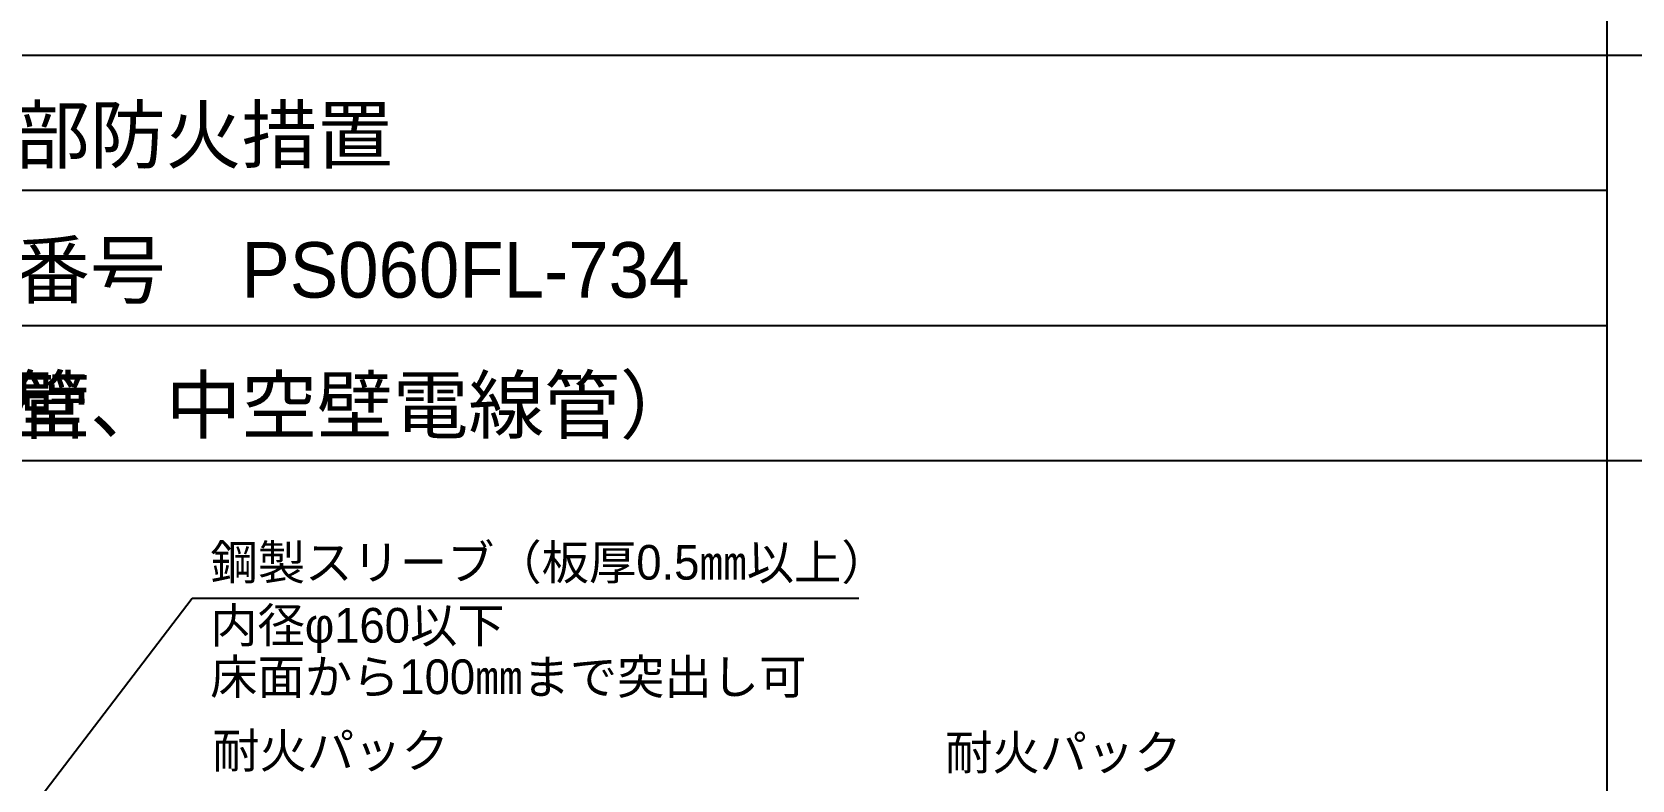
# Model space of a CAD drawing. Extents: x 443 to 1217, y -1921 to -677.
# Drawn here: x 713.3 to 828.6, y -1115.2 to -1061.3 of the extents above; entities that cross this region are included whole.
import ezdxf
from ezdxf.enums import TextEntityAlignment as Align

# ---------------------------------------------------------------- set-up
doc = ezdxf.new("R2010")
doc.units = 0
doc.header["$MEASUREMENT"] = 0
doc.layers.get('0').update_dxf_attribs({"linetype": 'CONTINUOUS'})
doc.layers.get('Defpoints').update_dxf_attribs({"color": 21, "linetype": 'CONTINUOUS'})
for name, color, linetype in [('1', 7, 'CONTINUOUS'), ('10', 7, 'CONTINUOUS'), ('25', 7, 'CONTINUOUS')]:
    doc.layers.add(name, color=color, linetype=linetype)
doc.styles.add('ｽﾀｲﾙ2', font='MS PGothic.ttf')

msp = doc.modelspace()

# ---------------------------------------------------------------- linework, layer by layer
at = {"color": 7, "linetype": 'Continuous'}
for p, q in [((710.02, -1121.5), (724.82, -1102.13)), ((724.82, -1102.13), (772.86, -1102.13))]:
    msp.add_line(p, q, dxfattribs=at)
at = {"layer": '1', "color": 4, "linetype": 'Continuous'}
for p, q in [((826.79, -1191.56), (826.79, -677.27)), ((442.67, -1062.98), (1210.9, -1062.98)), ((634.73, -1092.2), (826.79, -1092.2)), ((826.79, -1092.2), (1018.85, -1092.2))]:
    msp.add_line(p, q, dxfattribs=at)
at = {"layer": '1', "color": 3, "linetype": 'Continuous'}
for p, q in [((663.94, -1072.72), (826.79, -1072.72)), ((663.94, -1082.46), (826.79, -1082.46))]:
    msp.add_line(p, q, dxfattribs=at)

# ---------------------------------------------------------------- texts
at = {"layer": '10', "linetype": 'Continuous', "style": 'ｽﾀｲﾙ2'}
for tag, p in [('鋼製スリーブ（板厚0.5㎜以上）', (726.13, -1101.54)), ('内径φ160以下', (726.11, -1106.08)), ('床面から100㎜まで突出し可', (726.11, -1109.79)), ('耐火パック', (726.26, -1115.11)), ('耐火パック', (779.07, -1115.24))]:
    msp.add_attdef(tag, text='', height=2.5, dxfattribs=at).set_placement(p, align=Align.BOTTOM_LEFT)
at = {"layer": '25', "style": 'ｽﾀｲﾙ2'}
for s, p in [('断熱被覆銅管貫通部防火措置', (668.34, -1070.72)), ('国土交通大臣認定番号\u3000PS060FL-734', (668.34, -1080.46)), ('対象：空調用冷媒管', (668.34, -1090.2))]:
    msp.add_text(s, height=4, dxfattribs=at).set_placement(p)
at = {"layer": 'Defpoints', "style": 'ｽﾀｲﾙ2'}
msp.add_text('プチロクワイド（壁、中空壁電線管）', height=4, dxfattribs=at).set_placement((668.34, -1090.2))

doc.saveas('drawing.dxf')
